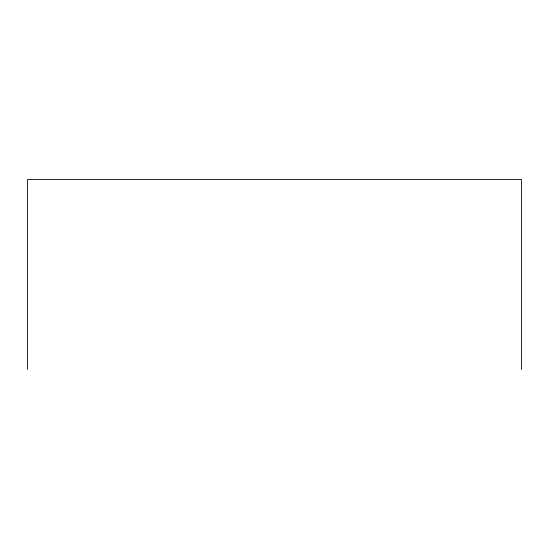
<?xml version="1.0" encoding="UTF-8"?>
<svg xmlns="http://www.w3.org/2000/svg" width="549" height="549" viewBox="0 0 549 549"><rect width="100%" height="100%" fill="white"/><g stroke="black" fill="none" stroke-linecap="round" stroke-linejoin="round"><path stroke-width="0.82" d="M521.55 369.422L521.55 179.578L27.45 179.578L27.45 369.422"/></g></svg>
